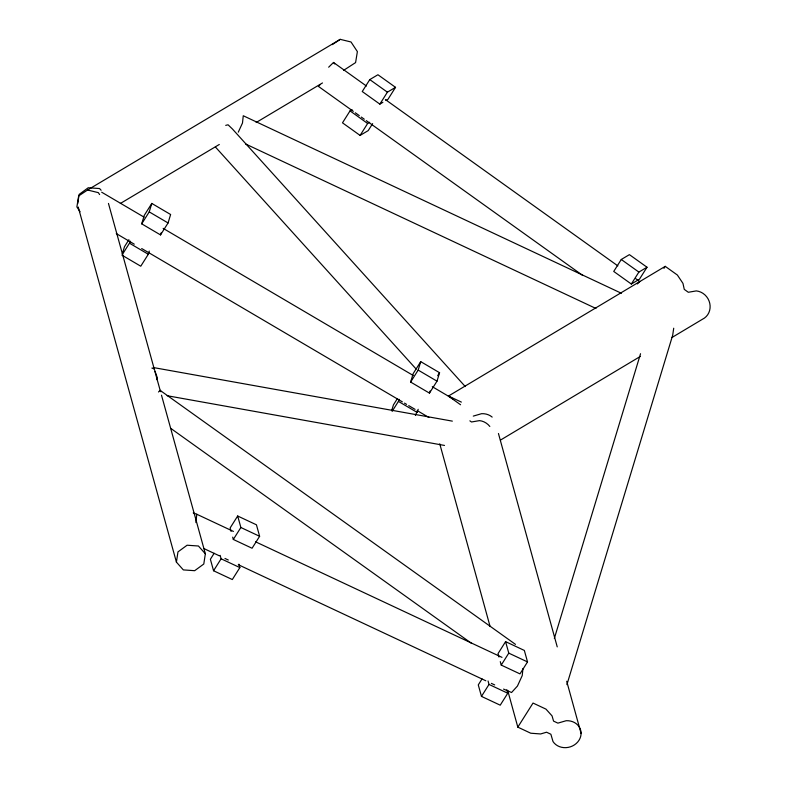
<?xml version="1.0" encoding="UTF-8"?>
<svg xmlns="http://www.w3.org/2000/svg" width="787" height="787" viewBox="0 0 787 787"><rect width="100%" height="100%" fill="white"/><g stroke="black" fill="none" stroke-linecap="round" stroke-linejoin="round"><path stroke-width="1.18" d="M195.914 522.578L196.78 514.245L193.228 512.908M522.971 668.458L522.224 675.6L517.443 686.057L511.55 692.511L503.562 689.087M673.721 328.209L672.688 335.213L566.915 684.631M77.736 203.528L79.113 194.438L88.233 187.759L99.575 188.546L101.11 190.277M176.416 562.125L177.97 551.894L187.09 545.224L198.432 546.001L205.348 553.792L203.794 564.013L194.674 570.693L183.341 569.906L176.416 562.125L78.218 207.03M156.633 379.609L157.213 377.455L154.183 368.887L151.881 368.08M122.251 254.083L124.494 246.685L128.891 239.71M122.565 254.142L129.481 243.193L130.121 241.078M141.699 223.842L144.257 215.382L151.802 203.43L170.622 214.507L168.064 222.967L160.518 234.91L141.699 223.842L149.235 211.89L151.802 203.43M121.936 255.145L140.765 266.213L148.3 254.27L149.264 251.092M160.518 234.91L161.158 232.804M391.828 410.175L393.431 404.892L397.199 398.92M392.133 411.355L398.419 401.4L399.058 399.284M410.627 382.049L413.195 373.589L420.73 361.636L439.559 372.713L437.001 381.164L429.456 393.116L410.627 382.049L418.172 370.097L420.73 361.636M415.359 415.457L418.202 409.299M429.456 393.116L430.096 391.001M554.343 638.424L640.539 353.717M238.284 132.167L242.485 123.018L243.262 115.748L621.425 293.285M352.064 109.678L350.038 110.878L342.493 122.831L360.092 135.423L368.227 130.593L372.625 123.618M385.955 100.5L387.991 99.29L395.527 87.337L377.927 74.745L369.792 79.585L362.246 91.528L379.855 104.12L382.905 102.31M360.092 135.423L367.637 123.48L369.674 122.27M379.855 104.12L387.401 92.177L395.527 87.337M214.143 553.281L210.375 559.262L213.562 570.752L232.313 579.547L239.858 567.594L238.904 564.151M232.686 537.157L233.326 539.449L252.076 548.244L259.621 536.291L256.434 524.801L237.674 516.006L230.129 527.959L231.093 531.402M213.562 570.752L221.108 558.8L220.153 555.356M233.326 539.449L240.871 527.497L237.674 516.006M437.67 375.704L439.559 372.713M621.277 259.484L613.732 271.436L631.331 284.028L639.467 279.188L647.012 267.236L629.403 254.644L621.277 259.484L638.877 272.076L647.012 267.236M631.331 284.028L638.877 272.076M663.962 268.357L665.231 266.35L677.381 275.037L682.968 283.389L684.267 289.38L688.32 292.272L696.298 290.905A15.13 14.038 59.1 0 1 709.766 303.3A15.13 14.038 59.1 0 1 702.516 319.217L671.99 337.485M482.047 678.915L478.28 684.897L481.467 696.387L500.227 705.182L507.763 693.229L506.808 689.786M500.276 661.641L501.23 665.084L519.981 673.879L527.526 661.926L524.339 650.436L505.579 641.641L498.043 653.594L498.997 657.037M481.467 696.387L489.012 684.434L488.058 680.991M501.23 665.084L508.776 653.141L505.579 641.641M517.816 727.139L533.025 703.057L545.971 709.126L552.041 715.875L553.566 721.108L557.885 723.135L566.187 720.715A15.13 13.359 -15.4 0 1 579.016 740.262A15.13 13.359 -15.4 0 1 553.015 741.57L550.87 734.241L546.552 732.215L540.63 733.956L530.763 733.218L517.816 727.139L507.694 690.396M158.492 391.985L160.125 390.372L515.475 644.376M328.661 67.21L333.491 62.468L366.417 86.019M320.004 84.789L318.401 86.373L353.314 111.351M637.381 283.95L639.792 281.579L635.798 278.726M343.545 70.397L355.586 62.596L357.377 51.608L351.012 41.977L340.23 39.35L87.554 190.011L78.67 195.933L76.88 206.922L80.067 211.733M332.33 44.603L340.23 39.35M460.562 404.754L448.413 396.068L665.231 266.35M500.434 440.12L640.421 356.373M120.342 203.489L219.307 144.474M256.159 122.506L322.483 82.95M473.282 416.107L481.585 413.687A15.13 13.359 -15.4 0 1 492.17 417.09M225.721 125.359L228.073 124.799L232.431 128.999L465.274 386.565M153.298 367.539L452.348 421.134M167.159 395.723L444.498 445.432M87.554 190.011L98.336 192.648L99.605 194.566M245.613 144.001L595.966 308.484M240.871 527.497L259.621 536.291M508.776 653.141L527.526 661.926M196.78 514.245L233.414 531.422M255.608 541.83L502.008 657.371M203.892 548.559L219.425 555.848M224.974 558.445L228.309 560.01M238.294 564.692L485.805 680.765M491.354 683.362L494.689 684.926M221.108 558.8L239.858 567.594M489.012 684.434L507.763 693.229M448.423 396.028L461.369 402.098M149.235 211.89L168.064 222.967M418.172 370.097L437.001 381.164M101.69 192.215L144.07 217.153M163.145 228.368L413.214 375.478M432.289 386.692L453.479 399.157M116.269 233.572L134.282 244.177M141.699 248.535L402.364 401.872M404.479 403.121L406.604 404.37M408.719 405.62L415.074 409.358M417.199 410.598L428.856 417.454M129.481 243.193L148.3 254.27M398.419 401.4L417.238 412.467M469.878 420.838L471.502 421.989L479.49 420.622A15.13 14.038 59.1 0 1 489.829 426.456M170.858 428.443L471.315 643.195M369.792 79.585L387.401 92.177M385.374 99.575L617.844 265.878M355.311 112.777L359.305 115.63M361.302 117.066L364.292 119.201M366.289 120.627L582.793 275.509M350.038 110.878L367.637 123.48M215.422 147.012L416.185 369.083M333.491 62.468L334.701 63.934M160.125 390.372L161.158 391.67M498.446 433.509L557.235 646.884M566.709 681.267L581.081 733.425M439.756 443.819L490.055 626.383M108.458 203.43L154.282 369.142M154.941 371.503L160.509 391.631M161.492 395.182L205.348 553.792"/></g></svg>
